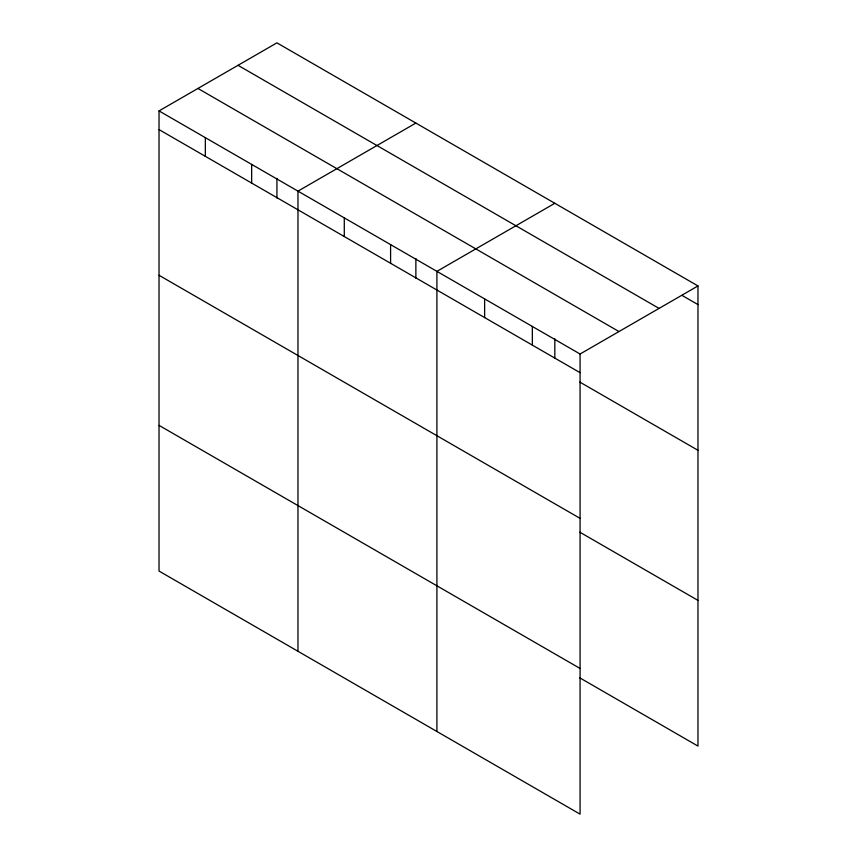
<?xml version="1.0" encoding="UTF-8"?>
<svg xmlns="http://www.w3.org/2000/svg" width="857" height="857" viewBox="0 0 857 857"><rect width="100%" height="100%" fill="white"/><g stroke="black" fill="none" stroke-linecap="round" stroke-linejoin="round"><path stroke-width="1.29" d="M159.027 110.917L580.071 354.016L580.071 814.15L159.027 571.062L159.027 110.917L276.929 42.85L697.973 285.938L697.973 746.083L579.814 677.855M415.87 123.065L297.968 191.143L297.968 651.277M554.822 203.291L436.909 271.358L436.909 731.503M580.071 354.016L697.973 285.938M682.065 295.419L697.973 304.61M238.021 65.314L659.065 308.402M197.935 88.453L618.979 331.552M159.027 129.589L580.071 372.677M579.814 382.072L697.973 450.289M159.027 275.279L580.071 518.367M579.814 532.176L697.973 600.393M159.027 425.372L580.071 668.46M554.822 338.772L554.822 358.451M532.347 326.463L532.347 345.125M484.633 298.911L484.633 317.583M415.87 258.546L415.87 278.236M390.599 244.62L390.599 263.292M344.289 217.882L344.289 236.553M276.929 178.331L276.929 198.021M251.658 164.405L251.658 183.066M205.337 137.666L205.337 156.328"/></g></svg>
